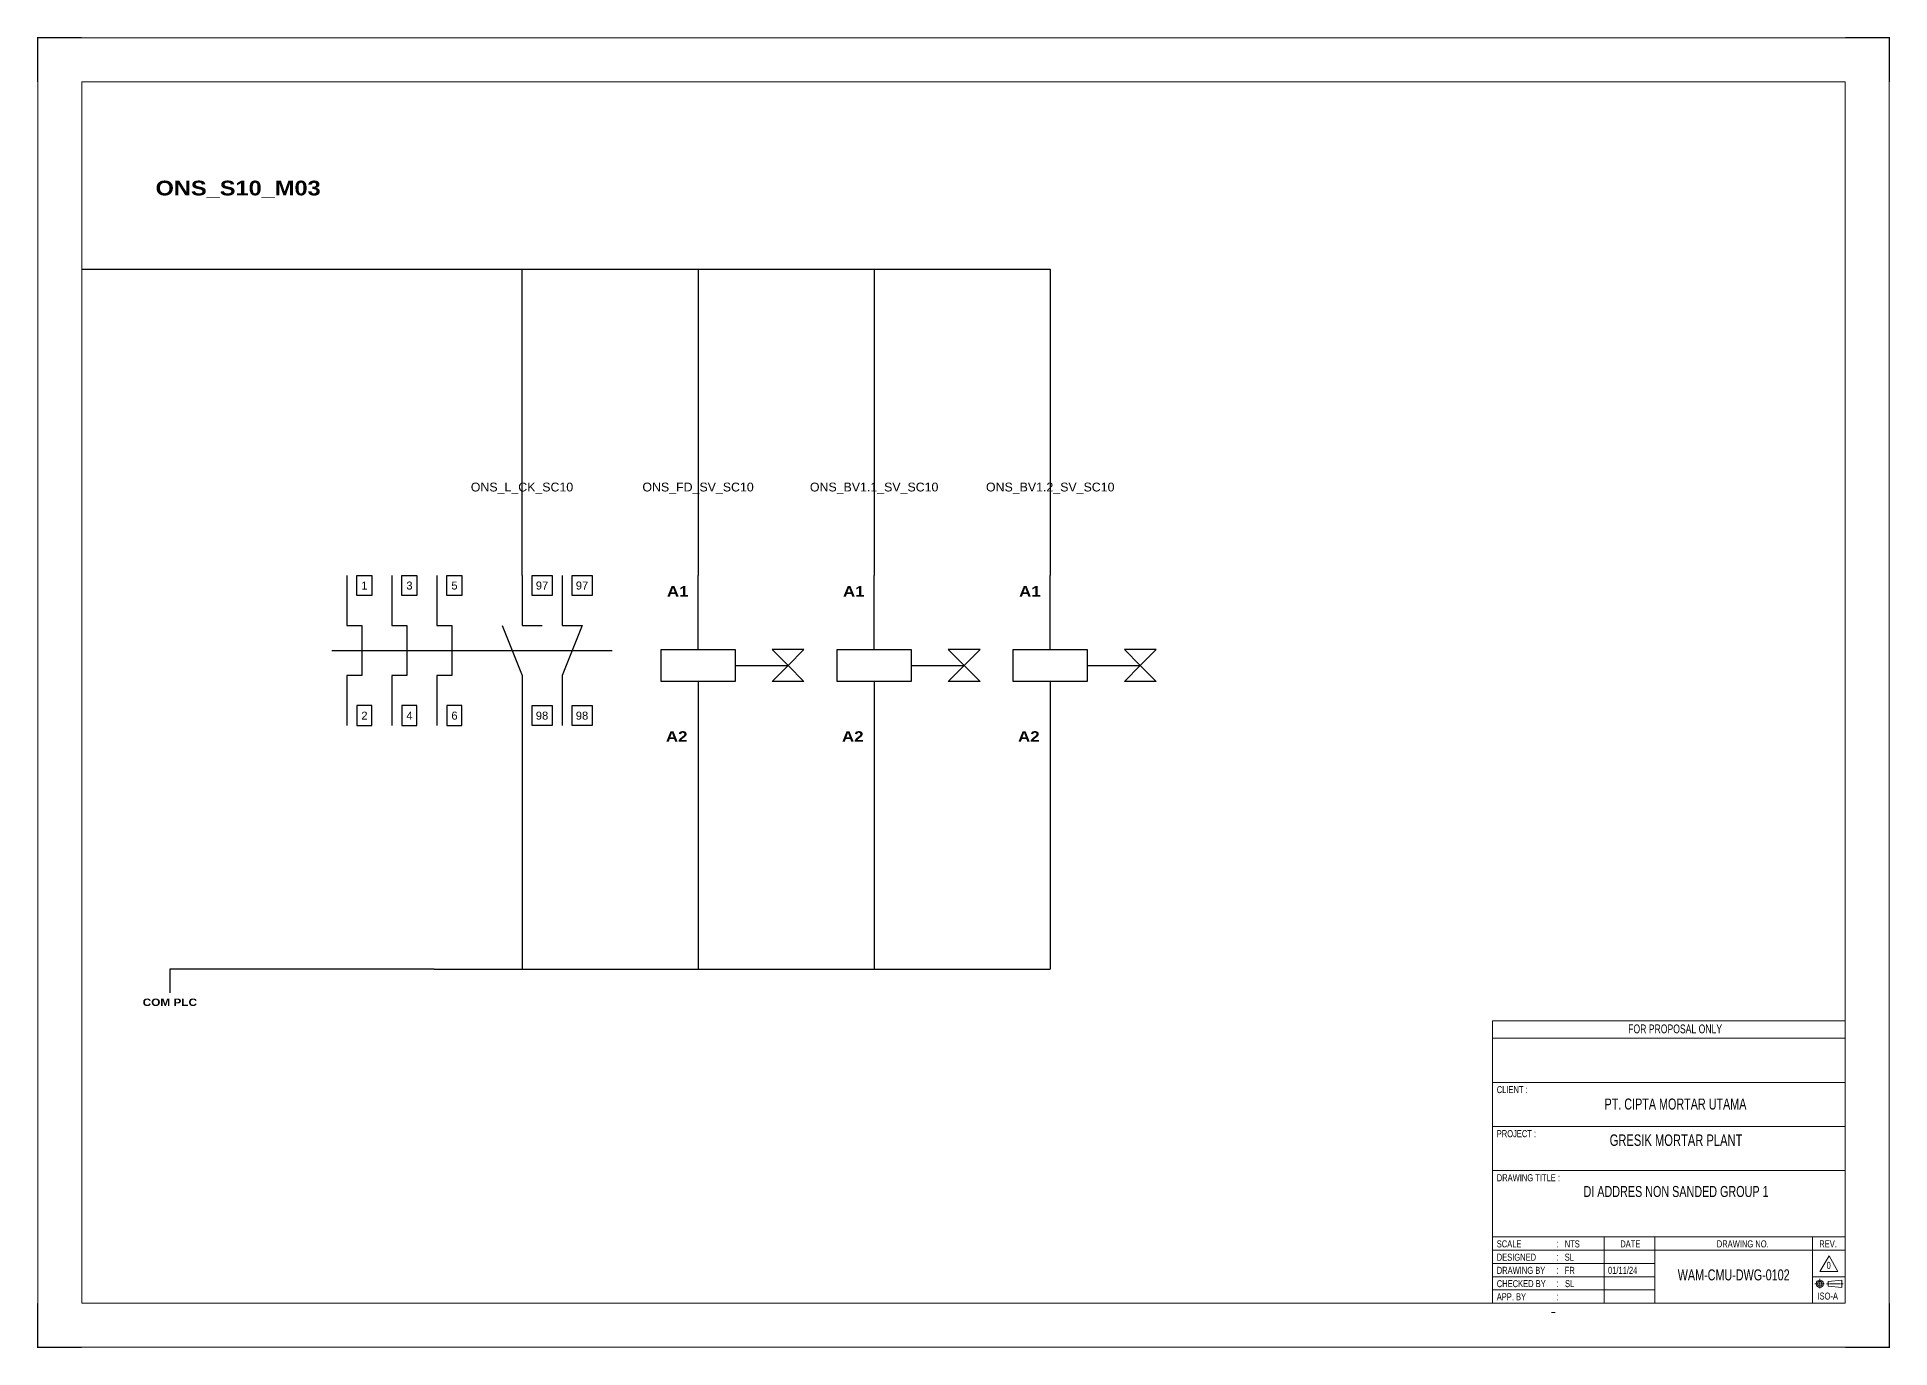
# Model space of a CAD drawing. Header units: centimetres. Extents: x 17259 to 54652, y 10858 to 53453.
# Drawn here: x 48370 to 54652, y 22737 to 27181 of the extents above; entities that cross this region are included whole.
import ezdxf
from ezdxf.enums import TextEntityAlignment as Align

# ---------------------------------------------------------------- set-up
doc = ezdxf.new("R2010")
doc.units = ezdxf.units.CM
doc.header["$MEASUREMENT"] = 0
doc.linetypes.add('CENTER', pattern=[2, 1.25, -0.25, 0.25, -0.25])
for name, color, linetype in [('1', 7, 'Continuous'), ('Etiket-Line-L', 7, 'Continuous'), ('EtIket-Line-S', 2, 'Continuous'), ('Etiket-Text-List0', 2, 'Continuous'), ('Etiket-Text-List1', 3, 'Continuous'), ('Etiket-Text-List2', 1, 'Continuous')]:
    doc.layers.add(name, color=color, linetype=linetype)
for name, color, linetype, lineweight in [('Center_line', 2, 'CENTER', 5), ('Etiket', 7, 'Continuous', 5), ('Object', 4, 'Continuous', 25)]:
    doc.layers.add(name, color=color, linetype=linetype, lineweight=lineweight)
doc.styles.add('Bold', font='ariblk.ttf', dxfattribs={"height": 25.4})
doc.styles.add('DIM', font='romans', dxfattribs={"height": 6.096})
doc.styles.get("Standard").update_dxf_attribs({"font": 'arial.ttf'})

# ---------------------------------------------------------------- blocks, each defined once
blk = doc.blocks.new('x5 Out Line')
at = {"const_width": 0.3}
for points in [[(9.65, 286.71), (0, 286.71), (0, 277.06)], [(405.45, 277.06), (405.45, 286.71), (395.8, 286.71)], [(0, 9.65), (0, 0), (9.65, 0)], [(405.45, 9.65), (405.45, 0), (395.8, 0)]]:
    blk.add_lwpolyline(points, dxfattribs=at)
at = {"lineweight": 15}
blk.add_lwpolyline([(395.8, 9.65), (395.8, 277.06), (9.65, 277.06), (9.65, 9.65)], close=True, dxfattribs=at)
at = {"layer": 'EtIket-Line-S', "lineweight": 9, "ltscale": 0.5}
blk.add_lwpolyline([(0, 0), (405.45, 0), (405.45, 286.71), (0, 286.71)], close=True, dxfattribs=at)
blk = doc.blocks.new('A$C6CDB76E5')
at = {"lineweight": 15}
for p, q in [((-196.2, 0), (-196.2, 157.1)), ((-196.2, 157.1), (0, 157.1)), ((0, 0), (0, 157.1)), ((-196.2, 147.3), (0, 147.3)), ((-196.2, 122.8), (0, 122.8)), ((-196.2, 98.2), (0, 98.2)), ((-196.2, 73.7), (0, 73.7)), ((-196.2, 36.8), (0, 36.8)), ((-134, 0), (-134, 36.8)), ((-105.9, 0), (-105.9, 36.8)), ((-18.1, 0), (-18.1, 36.8)), ((-196.2, 29.4), (0, 29.4)), ((-196.2, 22.1), (-105.9, 22.1)), ((-196.2, 14.7), (-105.9, 14.7)), ((-18.1, 14.7), (0, 14.7)), ((-196.2, 7.4), (-105.9, 7.4))]:
    blk.add_line(p, q, dxfattribs=at)
at = {"layer": 'Center_line', "lineweight": 13}
for p, q in [((-16.9, 10.8), (-11.3, 10.8)), ((-14.1, 13.5), (-14.1, 8)), ((-10.3, 10.8), (-1.2, 10.8))]:
    blk.add_line(p, q, dxfattribs=at)
at = {"layer": 'Etiket-Line-L', "lineweight": 15}
for p, q in [((0, 0), (0, 122.6)), ((-196.2, 0), (0, 0))]:
    blk.add_line(p, q, dxfattribs=at)
blk.add_lwpolyline([(-9, 26.4), (-4, 17.7), (-14.1, 17.7)], close=True, dxfattribs=at)
at = {"layer": 'Object', "lineweight": 15}
blk.add_lwpolyline([(-9.5, 9.5), (-1.9, 8.7), (-1.9, 12.8), (-9.5, 12)], close=True, dxfattribs=at)
for radius in [2.03, 1.27]:
    blk.add_circle((-14.1, 10.8), radius, dxfattribs=at)
at = {"layer": '1', "color": 3, "lineweight": 9, "width": 0.7}
blk.add_text('ISO-A', height=3.91, dxfattribs=at).set_placement((-15.4, 2))
at = {"layer": 'Etiket-Text-List0', "lineweight": 13, "width": 0.7}
for s, height, p in [('CLIENT :', 3.92, (-193.8, 116.8)), ('PROJECT :', 3.92, (-193.8, 92.3)), ('DRAWING TITLE :', 3.923, (-193.8, 67.8)), ('SCALE', 3.92, (-193.8, 31)), (':', 4.17, (-160.6, 31)), ('DATE', 3.92, (-125.1, 31)), ('DRAWING NO.', 3.923, (-71.4, 31)), ('REV.', 3.92, (-14.4, 31)), ('DESIGNED', 3.92, (-193.8, 23.6)), (':', 4.17, (-160.6, 23.6)), ('CHECKED BY ', 3.923, (-193.8, 8.9)), ('DRAWING BY', 3.92, (-193.8, 16.3)), (':', 4.17, (-160.6, 16.3)), (':', 4.17, (-160.6, 8.9)), ('APP. BY ', 3.92, (-193.8, 1.6)), (':', 4.17, (-160.6, 1.6))]:
    blk.add_text(s, height=height, dxfattribs=at).set_placement(p)
at = {"layer": 'Etiket-Text-List1', "lineweight": 9, "width": 0.7}
for tag, p in [('1:XXXX', (-156, 31)), ('EN', (-156, 23.6)), ('DD/MM/YY', (-131.3, 23.6)), ('1', (-10.3, 19.1)), ('EN', (-156, 16.3)), ('EN', (-155.8, 8.9)), ('DD/MM/YY', (-131.3, 16.3)), ('DD/MM/YY', (-131.3, 8.9)), ('EN', (-155.7, 1.6)), ('DD/MM/YY', (-131.3, 1.6))]:
    blk.add_attdef(tag, p, '', height=3.92, dxfattribs=at)
at = {"layer": 'Etiket-Text-List2', "lineweight": 13, "width": 0.7}
for tag, height, p in [('FOR FABRICATION', 4.9, (-94.6, 150.1)), ('CLIENT_NAME', 6.13, (-94.1, 107.7)), ('PROJECT_1', 4.9, (-94.1, 87.5)), ('PROJECT_2', 4.9, (-94.1, 79.2)), ('DRAWING_TITLE1', 6.13, (-94.1, 59)), ('DRAWING_TITLE2', 6.13, (-94.1, 49.9)), ('DRAWING_TITLE3', 6.13, (-94.1, 40.1)), ('LDP-X-XXX-AR-01', 6.13, (-62, 12.7))]:
    blk.add_attdef(tag, text='', height=height, dxfattribs=at).set_placement(p, align=Align.CENTER)

msp = doc.modelspace()

# ---------------------------------------------------------------- linework, layer by layer
at = {"color": 146, "ltscale": 50, "true_color": 0x105689}
for p, q in [((48521.6, 26393.9), (49118.6, 26393.9)), ((49118.6, 26393.9), (49715.6, 26393.9)), ((49715.6, 26393.9), (50312.6, 26393.9)), ((50014.1, 25355.3), (50014.1, 26393.9)), ((50312.6, 26393.9), (50909.6, 26393.9)), ((50611.1, 26393.9), (50611.1, 25355.3)), ((50909.6, 26393.9), (51506.6, 26393.9)), ((51208.1, 26393.9), (51208.1, 25355.3)), ((51506.6, 26393.9), (51805.1, 26393.9)), ((51805.1, 26393.9), (51805.1, 25355.3)), ((50014.1, 24846.5), (50014.1, 24021.1)), ((50611.1, 24752.8), (50611.1, 24021.1)), ((51208.1, 24745), (51208.1, 24021.1)), ((51805.1, 24745), (51805.1, 24021.1)), ((49716.6, 24021.1), (48820.1, 24021.1)), ((48820.1, 24021.1), (48820.1, 23941.1)), ((49716.6, 24021.1), (50911.6, 24021.1)), ((50911.6, 24021.1), (50911.6, 24021.1)), ((50911.6, 24021.1), (51805.1, 24021.1))]:
    msp.add_line(p, q, dxfattribs=at)
at = {"ltscale": 50}
for p, q in [((50014.1, 25355.3), (50014.1, 25185.7)), ((50149.8, 25355.3), (50149.8, 25185.7)), ((50611.1, 25104), (50611.1, 25355.3)), ((51208.1, 25104), (51208.1, 25355.3)), ((51805.1, 25104), (51805.1, 25355.3)), ((49369.7, 25100.9), (50319.4, 25100.9)), ((50014.1, 25016.1), (50014.1, 24846.5)), ((50149.8, 25016.1), (50149.8, 24846.5)), ((50736.8, 25050.1), (50916.2, 25050.1)), ((51333.8, 25050.1), (51513.2, 25050.1)), ((51930.8, 25050.1), (52110.2, 25050.1)), ((50611.1, 24996.3), (50611.1, 24745)), ((51208.1, 24996.3), (51208.1, 24745)), ((51805.1, 24996.3), (51805.1, 24745))]:
    msp.add_line(p, q, dxfattribs=at)
at = {"color": 1, "ltscale": 50}
for points in [[(49420.6, 25355.3), (49420.6, 25185.7), (49471.4, 25185.7), (49471.4, 25016.1), (49420.6, 25016.1), (49420.6, 24846.5)], [(49573.2, 25355.3), (49573.2, 25185.7), (49624.1, 25185.7), (49624.1, 25016.1), (49573.2, 25016.1), (49573.2, 24846.5)], [(49725.8, 25355.3), (49725.8, 25185.7), (49776.7, 25185.7), (49776.7, 25016.1), (49725.8, 25016.1), (49725.8, 24846.5)]]:
    msp.add_lwpolyline(points, dxfattribs=at)
at = {"ltscale": 50}
for points in [[(49454.5, 25355.3), (49505.3, 25355.3), (49505.3, 25287.4), (49454.5, 25287.4)], [(49607.1, 25355.3), (49658, 25355.3), (49658, 25287.4), (49607.1, 25287.4)], [(49759.7, 25355.3), (49810.6, 25355.3), (49810.6, 25287.4), (49759.7, 25287.4)], [(50048, 25355.3), (50115.9, 25355.3), (50115.9, 25287.4), (50048, 25287.4)], [(50183.7, 25355.3), (50251.5, 25355.3), (50251.5, 25287.4), (50183.7, 25287.4)], [(50485.5, 25104), (50736.8, 25104), (50736.8, 24996.3), (50485.5, 24996.3)], [(50916.2, 25050.1), (50970.1, 25104), (50862.4, 25104)], [(51082.5, 25104), (51333.8, 25104), (51333.8, 24996.3), (51082.5, 24996.3)], [(51513.2, 25050.1), (51567.1, 25104), (51459.4, 25104)], [(51679.5, 25104), (51930.8, 25104), (51930.8, 24996.3), (51679.5, 24996.3)], [(52110.2, 25050.1), (52164.1, 25104), (52056.4, 25104)], [(50916.2, 25050.1), (50970.1, 24996.3), (50862.4, 24996.3)], [(51513.2, 25050.1), (51567.1, 24996.3), (51459.4, 24996.3)], [(52110.2, 25050.1), (52164.1, 24996.3), (52056.4, 24996.3)], [(49454.5, 24846.5), (49505.3, 24846.5), (49505.3, 24914.3), (49454.5, 24914.3)], [(49607.1, 24846.5), (49658, 24846.5), (49658, 24914.3), (49607.1, 24914.3)], [(49759.7, 24846.5), (49810.6, 24846.5), (49810.6, 24914.3), (49759.7, 24914.3)], [(50048, 24914.3), (50115.9, 24914.3), (50115.9, 24846.5), (50048, 24846.5)], [(50183.7, 24914.3), (50251.5, 24914.3), (50251.5, 24846.5), (50183.7, 24846.5)]]:
    msp.add_lwpolyline(points, close=True, dxfattribs=at)
for points in [[(49946.3, 25185.7), (50014.1, 25016.1)], [(50014.1, 25185.7), (50082, 25185.7)], [(50149.8, 25185.7), (50217.6, 25185.7), (50149.8, 25016.1)]]:
    msp.add_lwpolyline(points, dxfattribs=at)

# ---------------------------------------------------------------- block references
at = {"layer": 'Etiket', "lineweight": 0}
ref = msp.add_blockref('A$C6CDB76E5', (54500.5, 22888.6), dxfattribs=dict(at, xscale=6.095870930054101, yscale=6.095870930054101, zscale=6.095870930054101))
ref.add_attrib('FOR FABRICATION', 'FOR PROPOSAL ONLY', dxfattribs={"layer": 'Etiket-Text-List2', "lineweight": 13, "height": 29.894, "width": 0.7}).set_placement((53924, 23803.5), align=Align.CENTER)
ref.add_attrib('CLIENT_NAME', 'PT. CIPTA MORTAR UTAMA', dxfattribs={"layer": 'Etiket-Text-List2', "lineweight": 13, "height": 37.368, "width": 0.7}).set_placement((53925.1, 23545), align=Align.CENTER)
ref.add_attrib('PROJECT_1', 'GRESIK MORTAR PLANT', dxfattribs={"layer": 'Etiket-Text-List2', "lineweight": 13, "height": 38.709, "width": 0.7}).set_placement((53927, 23421.9), align=Align.CENTER)
ref.add_attrib('DRAWING_TITLE1', 'DI ADDRES NON SANDED GROUP 1', dxfattribs={"layer": 'Etiket-Text-List2', "lineweight": 13, "height": 37.368, "width": 0.7}).set_placement((53927, 23248.5), align=Align.CENTER)
ref.add_attrib('1:XXXX', 'NTS', (53549.6, 23077.5), dxfattribs={"layer": 'Etiket-Text-List1', "lineweight": 13, "height": 23.92, "width": 0.7})
ref.add_attrib('EN', 'SL', (53549.6, 23032.7), dxfattribs={"layer": 'Etiket-Text-List1', "lineweight": 13, "height": 23.92, "width": 0.7})
ref.add_attrib('EN', 'FR', (53549.6, 22987.9), dxfattribs={"layer": 'Etiket-Text-List1', "lineweight": 13, "height": 23.92, "width": 0.7})
ref.add_attrib('DD/MM/YY', '01/11/24', (53696.3, 22987.9), dxfattribs={"layer": 'Etiket-Text-List1', "lineweight": 13, "height": 23.92, "width": 0.7})
ref.add_attrib('EN', 'SL', (53550.5, 22943), dxfattribs={"layer": 'Etiket-Text-List1', "lineweight": 13, "height": 23.92, "width": 0.7})
ref.add_attrib('LDP-X-XXX-AR-01', 'WAM-CMU-DWG-0102', dxfattribs={"layer": 'Etiket-Text-List2', "lineweight": 15, "height": 37.368, "width": 0.7}).set_placement((54122.5, 22965.8), align=Align.CENTER)
ref.add_attrib('1', '0', (54437.6, 23004.7), dxfattribs={"layer": 'Etiket-Text-List1', "lineweight": 13, "height": 23.9, "width": 0.7})
at = {"layer": 'Etiket-Line-L', "lineweight": 0}
ref = msp.add_blockref('x5 Out Line', (48372.1, 22739.1), dxfattribs=dict(at, xscale=15.48351216233742, yscale=15.48351216233742, zscale=15.48351216233742))
ref.add_attrib('FILE_NAME', '-', (53502.3, 22847.1), dxfattribs={"layer": 'Etiket-Text-List1', "lineweight": 13, "height": 21.7, "style": 'DIM', "width": 0.7})

# ---------------------------------------------------------------- texts
at = {"ltscale": 500, "style": 'Bold'}
msp.add_text('ONS_S10_M03', height=50, dxfattribs=at).set_placement((48771.6, 26643.9))
at = {"ltscale": 50}
for s, p in [('ONS_L_CK_SC10', (50014.1, 25655.3)), ('ONS_FD_SV_SC10', (50611.1, 25655.3)), ('ONS_BV1.1_SV_SC10', (51208.1, 25655.3)), ('ONS_BV1.2_SV_SC10', (51805.1, 25655.3))]:
    msp.add_text(s, height=30, dxfattribs=at).set_placement(p, align=Align.MIDDLE_CENTER)
at = {"ltscale": 500}
for s, height, p in [('1', 27.1, (49479.9, 25321.4)), ('3', 27.1, (49632.5, 25321.4)), ('5', 27.1, (49785.2, 25321.4)), ('97', 27.13, (50082, 25321.4)), ('97', 27.13, (50217.6, 25321.4)), ('2', 27.1, (49479.9, 24880.4)), ('4', 27.1, (49632.5, 24880.4)), ('6', 27.1, (49785.2, 24880.4)), ('98', 27.13, (50082, 24880.4)), ('98', 27.13, (50217.6, 24880.4))]:
    msp.add_text(s, height=height, dxfattribs=at).set_placement(p, align=Align.MIDDLE_CENTER)
at = {"ltscale": 500, "style": 'Bold'}
for p in [(50578.8, 25319.4), (51175.8, 25319.4), (51772.8, 25319.4)]:
    msp.add_text('A1', height=35.9, dxfattribs=at).set_placement(p, align=Align.TOP_RIGHT)
for p in [(50575.2, 24780.9), (51172.2, 24780.9), (51769.2, 24780.9)]:
    msp.add_text('A2', height=35.9, dxfattribs=at).set_placement(p, align=Align.BOTTOM_RIGHT)
at = {"ltscale": 50, "style": 'Bold'}
msp.add_text('COM PLC', height=25, dxfattribs=at).set_placement((48820.1, 23921.1), align=Align.TOP_CENTER)

doc.saveas('drawing.dxf')
